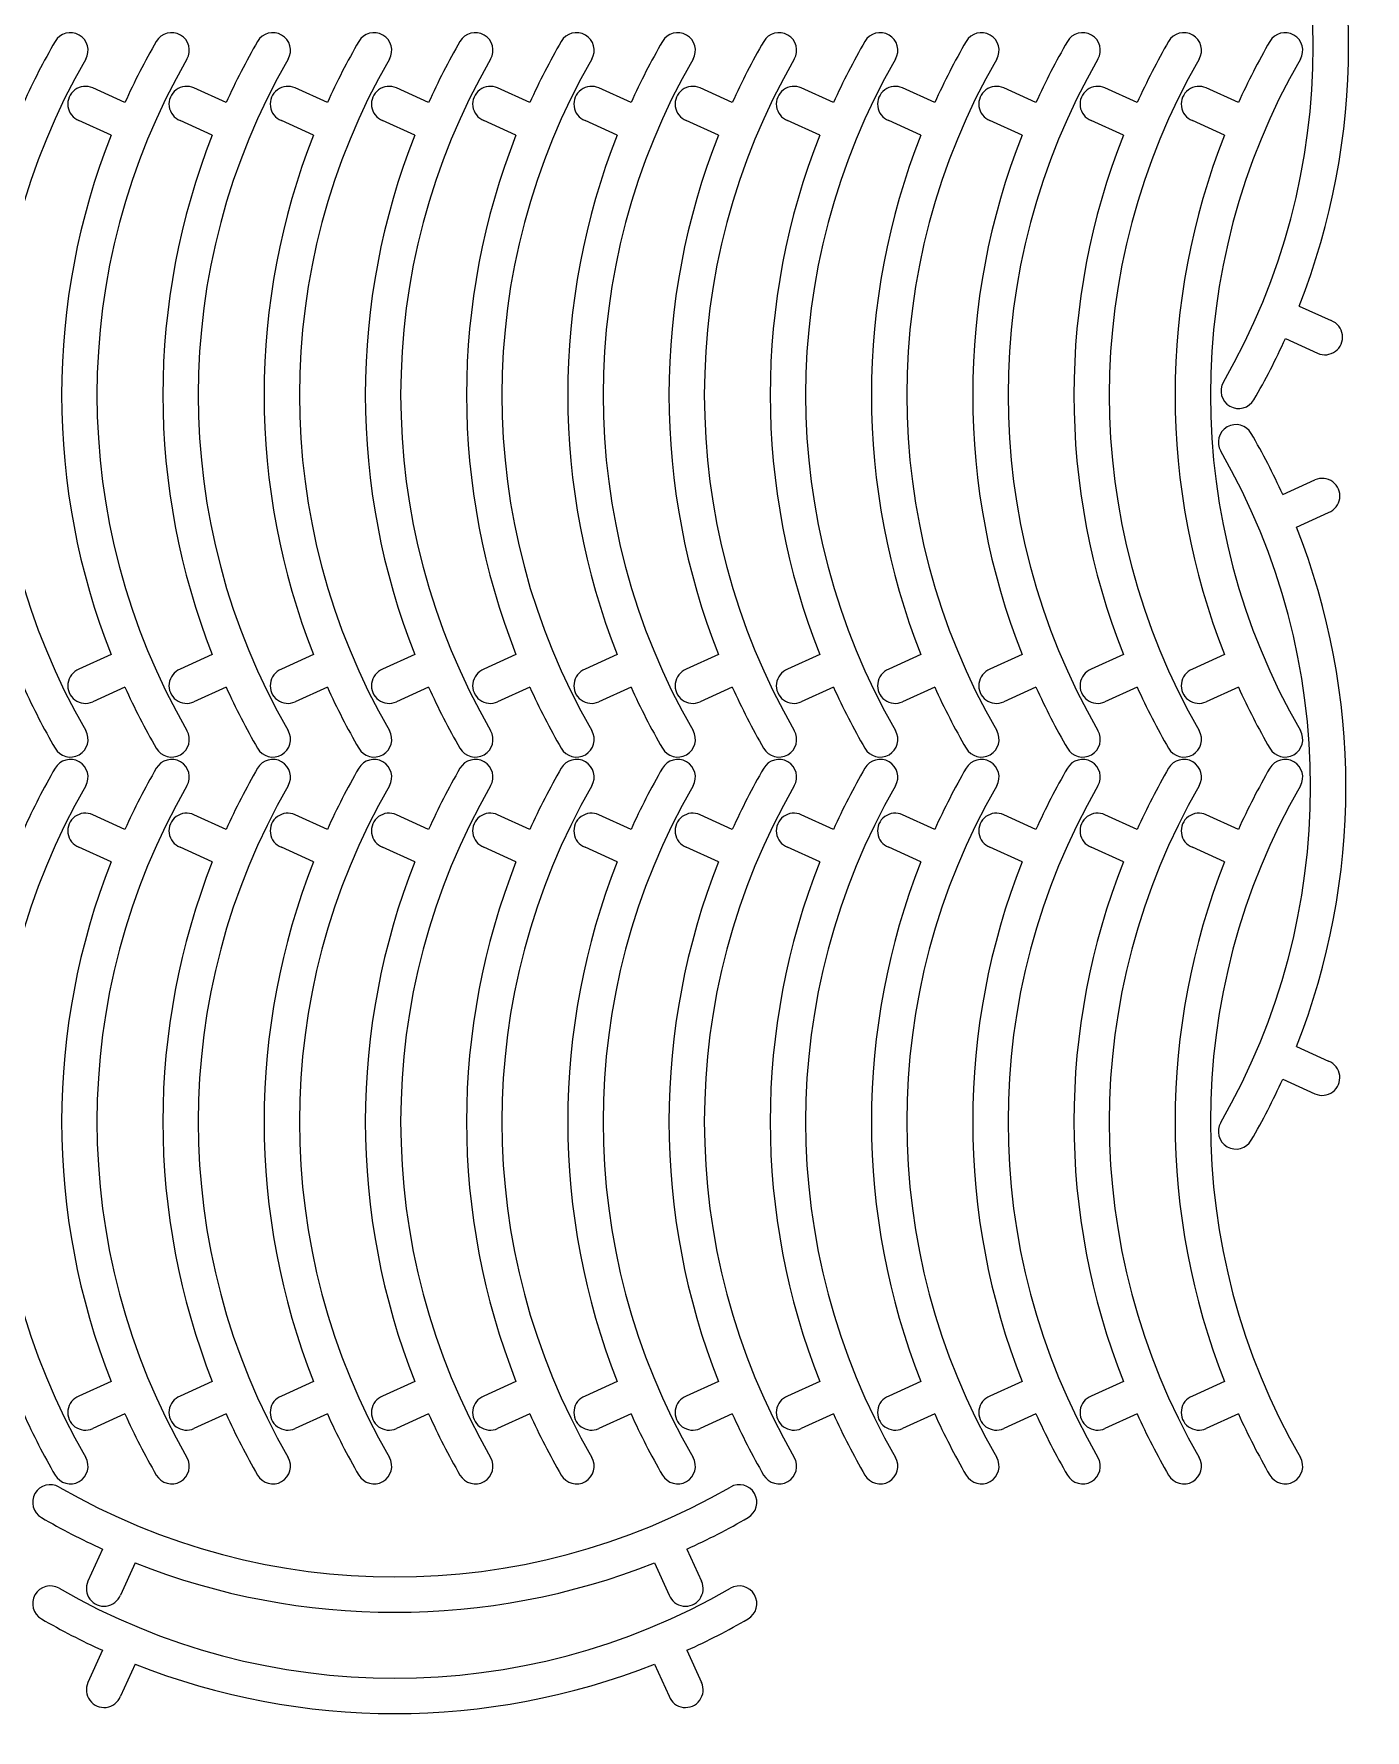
# Model space of a CAD drawing. Extents: x -6 to 1705, y 12 to 1276.
# Drawn here: x 1167 to 1701, y 12 to 692 of the extents above; entities that cross this region are included whole.
import ezdxf

# ---------------------------------------------------------------- set-up
doc = ezdxf.new("R2010")
doc.units = 0
doc.layers.add('Capa_1', color=7, linetype='CONTINUOUS')

msp = doc.modelspace()

# ---------------------------------------------------------------- linework, layer by layer
at = {"layer": 'Capa_1', "color": 7}
for points in [[(1203.60348, 664.213701), (1190.699031, 670.075057)], [(1244.211934, 664.213701), (1231.307485, 670.075057)], [(1284.820387, 664.213701), (1271.915938, 670.075057)], [(1325.428841, 664.213701), (1312.524392, 670.075057)], [(1366.037266, 664.213701), (1353.132817, 670.075057)], [(1406.645719, 664.213701), (1393.741271, 670.075057)], [(1447.254173, 664.213701), (1434.349724, 670.075057)], [(1487.862627, 664.213701), (1474.958178, 670.075057)], [(1528.47108, 664.213701), (1515.566631, 670.075057)], [(1569.079505, 664.213701), (1556.175056, 670.075057)], [(1609.687959, 664.213701), (1596.78351, 670.075057)], [(1650.296412, 664.213701), (1637.391964, 670.075057)], [(1198.064962, 651.162615), (1185.160513, 657.023971)], [(1238.673416, 651.162615), (1225.768967, 657.023971)], [(1279.281869, 651.162615), (1266.37742, 657.023971)], [(1319.890323, 651.162615), (1306.985874, 657.023971)], [(1360.498748, 651.162615), (1347.594299, 657.023971)], [(1401.107201, 651.162615), (1388.202753, 657.023971)], [(1441.715655, 651.162615), (1428.811206, 657.023971)], [(1482.324109, 651.162615), (1469.41966, 657.023971)], [(1522.932562, 651.162615), (1510.028113, 657.023971)], [(1563.540987, 651.162615), (1550.636538, 657.023971)], [(1604.149441, 651.162615), (1591.244992, 657.023971)], [(1644.757894, 651.162615), (1631.853446, 657.023971)], [(1674.676349, 582.611208), (1687.580798, 576.749853)], [(1669.137831, 569.560122), (1682.04228, 563.698767)], [(1668.067268, 507.012273), (1680.971758, 512.873535)], [(1673.605695, 493.961151), (1686.510185, 499.822416)], [(1198.064235, 442.812604), (1185.159745, 436.951339)], [(1238.672688, 442.812604), (1225.768199, 436.951339)], [(1279.281142, 442.812604), (1266.376652, 436.951339)], [(1319.889595, 442.812604), (1306.985106, 436.951339)], [(1360.498021, 442.812604), (1347.593531, 436.951339)], [(1401.106474, 442.812604), (1388.201984, 436.951339)], [(1441.714928, 442.812604), (1428.810438, 436.951339)], [(1482.323381, 442.812604), (1469.418891, 436.951339)], [(1522.931835, 442.812604), (1510.027345, 436.951339)], [(1563.54026, 442.812604), (1550.63577, 436.951339)], [(1604.148714, 442.812604), (1591.244224, 436.951339)], [(1644.757167, 442.812604), (1631.852677, 436.951339)], [(1203.602662, 429.761482), (1190.698172, 423.90022)], [(1244.211115, 429.761482), (1231.306625, 423.90022)], [(1284.819569, 429.761482), (1271.915079, 423.90022)], [(1325.428022, 429.761482), (1312.523533, 423.90022)], [(1366.036447, 429.761482), (1353.131958, 423.90022)], [(1406.644901, 429.761482), (1393.740411, 423.90022)], [(1447.253355, 429.761482), (1434.348865, 423.90022)], [(1487.861808, 429.761482), (1474.957318, 423.90022)], [(1528.470262, 429.761482), (1515.565772, 423.90022)], [(1569.078687, 429.761482), (1556.174197, 423.90022)], [(1609.68714, 429.761482), (1596.782651, 423.90022)], [(1650.295594, 429.761482), (1637.391104, 423.90022)], [(1203.60348, 372.739446), (1190.699031, 378.600802)], [(1244.211934, 372.739446), (1231.307485, 378.600802)], [(1284.820387, 372.739446), (1271.915938, 378.600802)], [(1325.428841, 372.739446), (1312.524392, 378.600802)], [(1366.037266, 372.739446), (1353.132817, 378.600802)], [(1406.645719, 372.739446), (1393.741271, 378.600802)], [(1447.254173, 372.739446), (1434.349724, 378.600802)], [(1487.862627, 372.739446), (1474.958178, 378.600802)], [(1528.47108, 372.739446), (1515.566631, 378.600802)], [(1569.079505, 372.739446), (1556.175056, 378.600802)], [(1609.687959, 372.739446), (1596.78351, 378.600802)], [(1650.296412, 372.739446), (1637.391964, 378.600802)], [(1198.064962, 359.68836), (1185.160513, 365.549715)], [(1238.673416, 359.68836), (1225.768967, 365.549715)], [(1279.281869, 359.68836), (1266.37742, 365.549715)], [(1319.890323, 359.68836), (1306.985874, 365.549715)], [(1360.498748, 359.68836), (1347.594299, 365.549715)], [(1401.107201, 359.68836), (1388.202753, 365.549715)], [(1441.715655, 359.68836), (1428.811206, 365.549715)], [(1482.324109, 359.68836), (1469.41966, 365.549715)], [(1522.932562, 359.68836), (1510.028113, 365.549715)], [(1563.540987, 359.68836), (1550.636538, 365.549715)], [(1604.149441, 359.68836), (1591.244992, 365.549715)], [(1644.757894, 359.68836), (1631.853446, 365.549715)], [(1673.604968, 285.611139), (1686.509417, 279.749784)], [(1668.06645, 272.560053), (1680.970899, 266.698698)], [(1198.064235, 151.338349), (1185.159745, 145.477084)], [(1238.672688, 151.338349), (1225.768199, 145.477084)], [(1279.281142, 151.338349), (1266.376652, 145.477084)], [(1319.889595, 151.338349), (1306.985106, 145.477084)], [(1360.498021, 151.338349), (1347.593531, 145.477084)], [(1401.106474, 151.338349), (1388.201984, 145.477084)], [(1441.714928, 151.338349), (1428.810438, 145.477084)], [(1482.323381, 151.338349), (1469.418891, 145.477084)], [(1522.931835, 151.338349), (1510.027345, 145.477084)], [(1563.54026, 151.338349), (1550.63577, 145.477084)], [(1604.148714, 151.338349), (1591.244224, 145.477084)], [(1644.757167, 151.338349), (1631.852677, 145.477084)], [(1203.602662, 138.287227), (1190.698172, 132.425964)], [(1244.211115, 138.287227), (1231.306625, 132.425964)], [(1284.819569, 138.287227), (1271.915079, 132.425964)], [(1325.428022, 138.287227), (1312.523533, 132.425964)], [(1366.036447, 138.287227), (1353.131958, 132.425964)], [(1406.644901, 138.287227), (1393.740411, 132.425964)], [(1447.253355, 138.287227), (1434.348865, 132.425964)], [(1487.861808, 138.287227), (1474.957318, 132.425964)], [(1528.470262, 138.287227), (1515.565772, 132.425964)], [(1569.078687, 138.287227), (1556.174197, 132.425964)], [(1609.68714, 138.287227), (1596.782651, 132.425964)], [(1650.295594, 138.287227), (1637.391104, 132.425964)], [(1194.636151, 84.107176), (1188.774796, 71.202727)], [(1429.088371, 84.106357), (1434.949633, 71.201868)], [(1207.687237, 78.568658), (1201.825882, 65.664209)], [(1416.037249, 78.567931), (1421.898514, 65.663441)], [(1194.636151, 43.498728), (1188.774796, 30.594279)], [(1429.088371, 43.49791), (1434.949633, 30.59342)], [(1207.687237, 37.96021), (1201.825882, 25.055761)], [(1416.037249, 37.959483), (1421.898514, 25.054993)]]:
    msp.add_lwpolyline(points, dxfattribs=at)
for points in [[(1644.261345, 552.140659), (1692.365897, 635.459518), (1692.366255, 738.112791), (1644.262285, 821.431986)], [(1674.676349, 582.611208), (1701.125323, 649.542992), (1701.125583, 724.029251), (1674.677077, 790.961219)], [(1175.597096, 688.719821), (1171.001602, 680.760247), (1166.795944, 672.58188), (1162.995026, 664.213701)], [(1185.276932, 691.312487), (1181.88792, 693.26914), (1177.554419, 692.108447), (1175.597096, 688.719821)], [(1187.871513, 681.633164), (1189.827495, 685.022564), (1188.665945, 689.355834), (1185.276932, 691.312487)], [(1216.20555, 688.719821), (1211.610056, 680.760247), (1207.404398, 672.58188), (1203.60348, 664.213701)], [(1225.885386, 691.312487), (1222.496373, 693.26914), (1218.162873, 692.108447), (1216.20555, 688.719821)], [(1228.479966, 681.633164), (1230.435948, 685.022564), (1229.274398, 689.355834), (1225.885386, 691.312487)], [(1256.814003, 688.719821), (1252.218509, 680.760247), (1248.012851, 672.58188), (1244.211934, 664.213701)], [(1266.493839, 691.312487), (1263.104827, 693.26914), (1258.771326, 692.108447), (1256.814003, 688.719821)], [(1269.08842, 681.633164), (1271.044402, 685.022564), (1269.882852, 689.355834), (1266.493839, 691.312487)], [(1297.422457, 688.719821), (1292.826963, 680.760247), (1288.621305, 672.58188), (1284.820387, 664.213701)], [(1307.102293, 691.312487), (1303.71328, 693.26914), (1299.37978, 692.108447), (1297.422457, 688.719821)], [(1309.696873, 681.633164), (1311.652855, 685.022564), (1310.491305, 689.355834), (1307.102293, 691.312487)], [(1338.03091, 688.719821), (1333.435416, 680.760247), (1329.229758, 672.58188), (1325.428841, 664.213701)], [(1347.710746, 691.312487), (1344.321734, 693.26914), (1339.988233, 692.108447), (1338.03091, 688.719821)], [(1350.305327, 681.633164), (1352.261309, 685.022564), (1351.099759, 689.355834), (1347.710746, 691.312487)], [(1378.639336, 688.719821), (1374.043842, 680.760247), (1369.838183, 672.58188), (1366.037266, 664.213701)], [(1388.319172, 691.312487), (1384.930159, 693.26914), (1380.596659, 692.108447), (1378.639336, 688.719821)], [(1390.913752, 681.633164), (1392.869734, 685.022564), (1391.708184, 689.355834), (1388.319172, 691.312487)], [(1419.247789, 688.719821), (1414.652295, 680.760247), (1410.446637, 672.58188), (1406.645719, 664.213701)], [(1428.927625, 691.312487), (1425.538613, 693.26914), (1421.205112, 692.108447), (1419.247789, 688.719821)], [(1431.522205, 681.633164), (1433.478188, 685.022564), (1432.316638, 689.355834), (1428.927625, 691.312487)], [(1459.856243, 688.719821), (1455.260749, 680.760247), (1451.055091, 672.58188), (1447.254173, 664.213701)], [(1469.536079, 691.312487), (1466.147066, 693.26914), (1461.813566, 692.108447), (1459.856243, 688.719821)], [(1472.130659, 681.633164), (1474.086641, 685.022564), (1472.925091, 689.355834), (1469.536079, 691.312487)], [(1500.464696, 688.719821), (1495.869202, 680.760247), (1491.663544, 672.58188), (1487.862627, 664.213701)], [(1510.144532, 691.312487), (1506.75552, 693.26914), (1502.422019, 692.108447), (1500.464696, 688.719821)], [(1512.739113, 681.633164), (1514.695095, 685.022564), (1513.533545, 689.355834), (1510.144532, 691.312487)], [(1541.07315, 688.719821), (1536.477656, 680.760247), (1532.271998, 672.58188), (1528.47108, 664.213701)], [(1550.752986, 691.312487), (1547.363973, 693.26914), (1543.030473, 692.108447), (1541.07315, 688.719821)], [(1553.347566, 681.633164), (1555.303548, 685.022564), (1554.141998, 689.355834), (1550.752986, 691.312487)], [(1581.681575, 688.719821), (1577.086081, 680.760247), (1572.880423, 672.58188), (1569.079505, 664.213701)], [(1591.361411, 691.312487), (1587.972398, 693.26914), (1583.638898, 692.108447), (1581.681575, 688.719821)], [(1593.955991, 681.633164), (1595.911974, 685.022564), (1594.750423, 689.355834), (1591.361411, 691.312487)], [(1622.290029, 688.719821), (1617.694534, 680.760247), (1613.488876, 672.58188), (1609.687959, 664.213701)], [(1631.969864, 691.312487), (1628.580852, 693.26914), (1624.247351, 692.108447), (1622.290029, 688.719821)], [(1634.564445, 681.633164), (1636.520427, 685.022564), (1635.358877, 689.355834), (1631.969864, 691.312487)], [(1662.898482, 688.719821), (1658.302988, 680.760247), (1654.09733, 672.58188), (1650.296412, 664.213701)], [(1672.578318, 691.312487), (1669.189306, 693.26914), (1664.855805, 692.108447), (1662.898482, 688.719821)], [(1675.172898, 681.633164), (1677.128881, 685.022564), (1675.967331, 689.355834), (1672.578318, 691.312487)], [(1187.871513, 681.633164), (1139.766961, 598.314305), (1139.766603, 495.661032), (1187.870572, 412.341837)], [(1228.479966, 681.633164), (1180.375415, 598.314305), (1180.375056, 495.661032), (1228.479026, 412.341837)], [(1269.08842, 681.633164), (1220.983868, 598.314305), (1220.98351, 495.661032), (1269.08748, 412.341837)], [(1309.696873, 681.633164), (1261.592322, 598.314305), (1261.591963, 495.661032), (1309.695933, 412.341837)], [(1350.305327, 681.633164), (1302.200775, 598.314305), (1302.200417, 495.661032), (1350.304387, 412.341837)], [(1390.913752, 681.633164), (1342.8092, 598.314305), (1342.808842, 495.661032), (1390.912812, 412.341837)], [(1431.522205, 681.633164), (1383.417654, 598.314305), (1383.417296, 495.661032), (1431.521265, 412.341837)], [(1472.130659, 681.633164), (1424.026107, 598.314305), (1424.025749, 495.661032), (1472.129719, 412.341837)], [(1512.739113, 681.633164), (1464.634561, 598.314305), (1464.634203, 495.661032), (1512.738173, 412.341837)], [(1553.347566, 681.633164), (1505.243015, 598.314305), (1505.242656, 495.661032), (1553.346626, 412.341837)], [(1593.955991, 681.633164), (1545.85144, 598.314305), (1545.851081, 495.661032), (1593.955051, 412.341837)], [(1634.564445, 681.633164), (1586.459893, 598.314305), (1586.459535, 495.661032), (1634.563505, 412.341837)], [(1675.172898, 681.633164), (1627.068347, 598.314305), (1627.067988, 495.661032), (1675.171958, 412.341837)], [(1183.545858, 669.317), (1181.476098, 667.78394), (1180.400387, 665.249109), (1180.735815, 662.695354)], [(1190.699031, 670.075057), (1188.353922, 671.140252), (1185.615618, 670.85006), (1183.545858, 669.317)], [(1224.154311, 669.317), (1222.084552, 667.78394), (1221.00884, 665.249109), (1221.344269, 662.695354)], [(1231.307485, 670.075057), (1228.962375, 671.140252), (1226.224071, 670.85006), (1224.154311, 669.317)], [(1264.762765, 669.317), (1262.693005, 667.78394), (1261.617294, 665.249109), (1261.952722, 662.695354)], [(1271.915938, 670.075057), (1269.570829, 671.140252), (1266.832525, 670.85006), (1264.762765, 669.317)], [(1305.371219, 669.317), (1303.301459, 667.78394), (1302.225747, 665.249109), (1302.561176, 662.695354)], [(1312.524392, 670.075057), (1310.179282, 671.140252), (1307.440978, 670.85006), (1305.371219, 669.317)], [(1345.979644, 669.317), (1343.909884, 667.78394), (1342.834173, 665.249109), (1343.169601, 662.695354)], [(1353.132817, 670.075057), (1350.787707, 671.140252), (1348.049404, 670.85006), (1345.979644, 669.317)], [(1386.588097, 669.317), (1384.518338, 667.78394), (1383.442626, 665.249109), (1383.778055, 662.695354)], [(1393.741271, 670.075057), (1391.396161, 671.140252), (1388.657857, 670.85006), (1386.588097, 669.317)], [(1427.196551, 669.317), (1425.126791, 667.78394), (1424.05108, 665.249109), (1424.386508, 662.695354)], [(1434.349724, 670.075057), (1432.004615, 671.140252), (1429.266311, 670.85006), (1427.196551, 669.317)], [(1467.805004, 669.317), (1465.735245, 667.78394), (1464.659533, 665.249109), (1464.994962, 662.695354)], [(1474.958178, 670.075057), (1472.613068, 671.140252), (1469.874764, 670.85006), (1467.805004, 669.317)], [(1508.413458, 669.317), (1506.343698, 667.78394), (1505.267987, 665.249109), (1505.603415, 662.695354)], [(1515.566631, 670.075057), (1513.221522, 671.140252), (1510.483218, 670.85006), (1508.413458, 669.317)], [(1549.021883, 669.317), (1546.952123, 667.78394), (1545.876412, 665.249109), (1546.211841, 662.695354)], [(1556.175056, 670.075057), (1553.829947, 671.140252), (1551.091643, 670.85006), (1549.021883, 669.317)], [(1589.630337, 669.317), (1587.560577, 667.78394), (1586.484865, 665.249109), (1586.820294, 662.695354)], [(1596.78351, 670.075057), (1594.4384, 671.140252), (1591.700096, 670.85006), (1589.630337, 669.317)], [(1630.23879, 669.317), (1628.16903, 667.78394), (1627.093319, 665.249109), (1627.428748, 662.695354)], [(1637.391964, 670.075057), (1635.046854, 671.140252), (1632.30855, 670.85006), (1630.23879, 669.317)], [(1180.735815, 662.695354), (1181.071244, 660.141598), (1182.765061, 657.970538), (1185.160513, 657.023971)], [(1221.344269, 662.695354), (1221.679698, 660.141598), (1223.373515, 657.970538), (1225.768967, 657.023971)], [(1261.952722, 662.695354), (1262.288151, 660.141598), (1263.981968, 657.970538), (1266.37742, 657.023971)], [(1302.561176, 662.695354), (1302.896605, 660.141598), (1304.590422, 657.970538), (1306.985874, 657.023971)], [(1343.169601, 662.695354), (1343.50503, 660.141598), (1345.198847, 657.970538), (1347.594299, 657.023971)], [(1383.778055, 662.695354), (1384.113483, 660.141598), (1385.807301, 657.970538), (1388.202753, 657.023971)], [(1424.386508, 662.695354), (1424.721937, 660.141598), (1426.415754, 657.970538), (1428.811206, 657.023971)], [(1464.994962, 662.695354), (1465.330391, 660.141598), (1467.024208, 657.970538), (1469.41966, 657.023971)], [(1505.603415, 662.695354), (1505.938844, 660.141598), (1507.632661, 657.970538), (1510.028113, 657.023971)], [(1546.211841, 662.695354), (1546.547269, 660.141598), (1548.241086, 657.970538), (1550.636538, 657.023971)], [(1586.820294, 662.695354), (1587.155723, 660.141598), (1588.84954, 657.970538), (1591.244992, 657.023971)], [(1627.428748, 662.695354), (1627.764176, 660.141598), (1629.457994, 657.970538), (1631.853446, 657.023971)], [(1198.064962, 651.162615), (1171.615989, 584.230831), (1171.615729, 509.744573), (1198.064235, 442.812604)], [(1238.673416, 651.162615), (1212.224443, 584.230831), (1212.224183, 509.744573), (1238.672688, 442.812604)], [(1279.281869, 651.162615), (1252.832896, 584.230831), (1252.832636, 509.744573), (1279.281142, 442.812604)], [(1319.890323, 651.162615), (1293.44135, 584.230831), (1293.44109, 509.744573), (1319.889595, 442.812604)], [(1360.498748, 651.162615), (1334.049775, 584.230831), (1334.049515, 509.744573), (1360.498021, 442.812604)], [(1401.107201, 651.162615), (1374.658228, 584.230831), (1374.657968, 509.744573), (1401.106474, 442.812604)], [(1441.715655, 651.162615), (1415.266682, 584.230831), (1415.266422, 509.744573), (1441.714928, 442.812604)], [(1482.324109, 651.162615), (1455.875135, 584.230831), (1455.874875, 509.744573), (1482.323381, 442.812604)], [(1522.932562, 651.162615), (1496.483589, 584.230831), (1496.483329, 509.744573), (1522.931835, 442.812604)], [(1563.540987, 651.162615), (1537.092014, 584.230831), (1537.091754, 509.744573), (1563.54026, 442.812604)], [(1604.149441, 651.162615), (1577.700468, 584.230831), (1577.700208, 509.744573), (1604.148714, 442.812604)], [(1644.757894, 651.162615), (1618.308921, 584.230831), (1618.308661, 509.744573), (1644.757167, 442.812604)], [(1692.005496, 571.078469), (1691.670067, 573.632225), (1689.97625, 575.803285), (1687.580798, 576.749853)], [(1656.535762, 545.054002), (1661.131256, 553.013576), (1665.336914, 561.191944), (1669.137831, 569.560122)], [(1689.195454, 564.456823), (1691.265213, 565.989884), (1692.340925, 568.524714), (1692.005496, 571.078469)], [(1682.04228, 563.698767), (1684.38739, 562.633571), (1687.125694, 562.923763), (1689.195454, 564.456823)], [(1644.261345, 552.140659), (1642.305363, 548.75126), (1643.466913, 544.417989), (1646.855926, 542.461336)], [(1646.855926, 542.461336), (1650.244938, 540.504683), (1654.578439, 541.665377), (1656.535762, 545.054002)], [(1645.785552, 534.111222), (1642.396526, 532.154593), (1641.234945, 527.821331), (1643.190904, 524.431918)], [(1655.46537, 531.518489), (1653.508071, 534.907128), (1649.174578, 536.067851), (1645.785552, 534.111222)], [(1668.067268, 507.012273), (1664.26641, 515.38048), (1660.060809, 523.55888), (1655.46537, 531.518489)], [(1643.189964, 255.14059), (1691.294516, 338.45945), (1691.294874, 441.112723), (1643.190904, 524.431918)], [(1688.124993, 512.115493), (1686.055217, 513.648573), (1683.316882, 513.938759), (1680.971758, 512.873535)], [(1690.935014, 505.493773), (1691.270476, 508.047549), (1690.19477, 510.582414), (1688.124993, 512.115493)], [(1686.510185, 499.822416), (1688.905681, 500.768941), (1690.599552, 502.939996), (1690.935014, 505.493773)], [(1673.604968, 285.611139), (1700.053941, 352.542923), (1700.054201, 427.029182), (1673.605695, 493.961151)], [(1185.159745, 436.951339), (1182.764249, 436.004814), (1181.070378, 433.833758), (1180.734916, 431.279982)], [(1225.768199, 436.951339), (1223.372703, 436.004814), (1221.678831, 433.833758), (1221.34337, 431.279982)], [(1266.376652, 436.951339), (1263.981157, 436.004814), (1262.287285, 433.833758), (1261.951823, 431.279982)], [(1306.985106, 436.951339), (1304.58961, 436.004814), (1302.895739, 433.833758), (1302.560277, 431.279982)], [(1347.593531, 436.951339), (1345.198035, 436.004814), (1343.504164, 433.833758), (1343.168702, 431.279982)], [(1388.201984, 436.951339), (1385.806489, 436.004814), (1384.112617, 433.833758), (1383.777155, 431.279982)], [(1428.810438, 436.951339), (1426.414942, 436.004814), (1424.721071, 433.833758), (1424.385609, 431.279982)], [(1469.418891, 436.951339), (1467.023396, 436.004814), (1465.329524, 433.833758), (1464.994062, 431.279982)], [(1510.027345, 436.951339), (1507.631849, 436.004814), (1505.937978, 433.833758), (1505.602516, 431.279982)], [(1550.63577, 436.951339), (1548.240275, 436.004814), (1546.546403, 433.833758), (1546.210941, 431.279982)], [(1591.244224, 436.951339), (1588.848728, 436.004814), (1587.154857, 433.833758), (1586.819395, 431.279982)], [(1631.852677, 436.951339), (1629.457182, 436.004814), (1627.76331, 433.833758), (1627.427848, 431.279982)], [(1162.994208, 429.761482), (1166.795067, 421.393274), (1171.000668, 413.214874), (1175.596107, 405.255266)], [(1180.734916, 431.279982), (1180.399454, 428.726206), (1181.47516, 426.191341), (1183.544937, 424.658261)], [(1203.602662, 429.761482), (1207.403521, 421.393274), (1211.609122, 413.214874), (1216.20456, 405.255266)], [(1221.34337, 431.279982), (1221.007908, 428.726206), (1222.083613, 426.191341), (1224.15339, 424.658261)], [(1244.211115, 429.761482), (1248.011974, 421.393274), (1252.217575, 413.214874), (1256.813014, 405.255266)], [(1261.951823, 431.279982), (1261.616361, 428.726206), (1262.692067, 426.191341), (1264.761844, 424.658261)], [(1284.819569, 429.761482), (1288.620428, 421.393274), (1292.826029, 413.214874), (1297.421467, 405.255266)], [(1302.560277, 431.279982), (1302.224815, 428.726206), (1303.300521, 426.191341), (1305.370297, 424.658261)], [(1325.428022, 429.761482), (1329.228881, 421.393274), (1333.434482, 413.214874), (1338.029921, 405.255266)], [(1343.168702, 431.279982), (1342.83324, 428.726206), (1343.908946, 426.191341), (1345.978723, 424.658261)], [(1366.036447, 429.761482), (1369.837306, 421.393274), (1374.042907, 413.214874), (1378.638346, 405.255266)], [(1383.777155, 431.279982), (1383.441694, 428.726206), (1384.517399, 426.191341), (1386.587176, 424.658261)], [(1406.644901, 429.761482), (1410.44576, 421.393274), (1414.651361, 413.214874), (1419.2468, 405.255266)], [(1424.385609, 431.279982), (1424.050147, 428.726206), (1425.125853, 426.191341), (1427.19563, 424.658261)], [(1447.253355, 429.761482), (1451.054214, 421.393274), (1455.259815, 413.214874), (1459.855253, 405.255266)], [(1464.994062, 431.279982), (1464.658601, 428.726206), (1465.734306, 426.191341), (1467.804083, 424.658261)], [(1487.861808, 429.761482), (1491.662667, 421.393274), (1495.868268, 413.214874), (1500.463707, 405.255266)], [(1505.602516, 431.279982), (1505.267054, 428.726206), (1506.34276, 426.191341), (1508.412537, 424.658261)], [(1528.470262, 429.761482), (1532.271121, 421.393274), (1536.476722, 413.214874), (1541.07216, 405.255266)], [(1546.210941, 431.279982), (1545.875479, 428.726206), (1546.951185, 426.191341), (1549.020962, 424.658261)], [(1569.078687, 429.761482), (1572.879546, 421.393274), (1577.085147, 413.214874), (1581.680586, 405.255266)], [(1586.819395, 431.279982), (1586.483933, 428.726206), (1587.559639, 426.191341), (1589.629416, 424.658261)], [(1609.68714, 429.761482), (1613.487999, 421.393274), (1617.6936, 413.214874), (1622.289039, 405.255266)], [(1627.427848, 431.279982), (1627.092386, 428.726206), (1628.168092, 426.191341), (1630.237869, 424.658261)], [(1650.295594, 429.761482), (1654.096453, 421.393274), (1658.302054, 413.214874), (1662.897493, 405.255266)], [(1183.544937, 424.658261), (1185.614714, 423.125182), (1188.353048, 422.834996), (1190.698172, 423.90022)], [(1224.15339, 424.658261), (1226.223167, 423.125182), (1228.961502, 422.834996), (1231.306625, 423.90022)], [(1264.761844, 424.658261), (1266.831621, 423.125182), (1269.569955, 422.834996), (1271.915079, 423.90022)], [(1305.370297, 424.658261), (1307.440074, 423.125182), (1310.178409, 422.834996), (1312.523533, 423.90022)], [(1345.978723, 424.658261), (1348.048499, 423.125182), (1350.786834, 422.834996), (1353.131958, 423.90022)], [(1386.587176, 424.658261), (1388.656953, 423.125182), (1391.395287, 422.834996), (1393.740411, 423.90022)], [(1427.19563, 424.658261), (1429.265407, 423.125182), (1432.003741, 422.834996), (1434.348865, 423.90022)], [(1467.804083, 424.658261), (1469.87386, 423.125182), (1472.612194, 422.834996), (1474.957318, 423.90022)], [(1508.412537, 424.658261), (1510.482314, 423.125182), (1513.220648, 422.834996), (1515.565772, 423.90022)], [(1549.020962, 424.658261), (1551.090739, 423.125182), (1553.829073, 422.834996), (1556.174197, 423.90022)], [(1589.629416, 424.658261), (1591.699192, 423.125182), (1594.437527, 422.834996), (1596.782651, 423.90022)], [(1630.237869, 424.658261), (1632.307646, 423.125182), (1635.04598, 422.834996), (1637.391104, 423.90022)], [(1185.275925, 402.662532), (1188.664951, 404.619161), (1189.826531, 408.952424), (1187.870572, 412.341837)], [(1225.884378, 402.662532), (1229.273404, 404.619161), (1230.434985, 408.952424), (1228.479026, 412.341837)], [(1266.492832, 402.662532), (1269.881858, 404.619161), (1271.043438, 408.952424), (1269.08748, 412.341837)], [(1307.101285, 402.662532), (1310.490311, 404.619161), (1311.651892, 408.952424), (1309.695933, 412.341837)], [(1347.709739, 402.662532), (1351.098765, 404.619161), (1352.260345, 408.952424), (1350.304387, 412.341837)], [(1388.318164, 402.662532), (1391.70719, 404.619161), (1392.868771, 408.952424), (1390.912812, 412.341837)], [(1428.926618, 402.662532), (1432.315644, 404.619161), (1433.477224, 408.952424), (1431.521265, 412.341837)], [(1469.535071, 402.662532), (1472.924097, 404.619161), (1474.085678, 408.952424), (1472.129719, 412.341837)], [(1510.143525, 402.662532), (1513.532551, 404.619161), (1514.694131, 408.952424), (1512.738173, 412.341837)], [(1550.751978, 402.662532), (1554.141004, 404.619161), (1555.302585, 408.952424), (1553.346626, 412.341837)], [(1591.360403, 402.662532), (1594.74943, 404.619161), (1595.91101, 408.952424), (1593.955051, 412.341837)], [(1631.968857, 402.662532), (1635.357883, 404.619161), (1636.519463, 408.952424), (1634.563505, 412.341837)], [(1672.57731, 402.662532), (1675.966337, 404.619161), (1677.127917, 408.952424), (1675.171958, 412.341837)], [(1175.596107, 405.255266), (1177.553406, 401.866627), (1181.886898, 400.705903), (1185.275925, 402.662532)], [(1185.276932, 399.838232), (1181.88792, 401.794885), (1177.554419, 400.634192), (1175.597096, 397.245566)], [(1216.20456, 405.255266), (1218.16186, 401.866627), (1222.495352, 400.705903), (1225.884378, 402.662532)], [(1225.885386, 399.838232), (1222.496373, 401.794885), (1218.162873, 400.634192), (1216.20555, 397.245566)], [(1256.813014, 405.255266), (1258.770313, 401.866627), (1263.103806, 400.705903), (1266.492832, 402.662532)], [(1266.493839, 399.838232), (1263.104827, 401.794885), (1258.771326, 400.634192), (1256.814003, 397.245566)], [(1297.421467, 405.255266), (1299.378767, 401.866627), (1303.712259, 400.705903), (1307.101285, 402.662532)], [(1307.102293, 399.838232), (1303.71328, 401.794885), (1299.37978, 400.634192), (1297.422457, 397.245566)], [(1338.029921, 405.255266), (1339.98722, 401.866627), (1344.320713, 400.705903), (1347.709739, 402.662532)], [(1347.710746, 399.838232), (1344.321734, 401.794885), (1339.988233, 400.634192), (1338.03091, 397.245566)], [(1378.638346, 405.255266), (1380.595645, 401.866627), (1384.929138, 400.705903), (1388.318164, 402.662532)], [(1388.319172, 399.838232), (1384.930159, 401.794885), (1380.596659, 400.634192), (1378.639336, 397.245566)], [(1419.2468, 405.255266), (1421.204099, 401.866627), (1425.537591, 400.705903), (1428.926618, 402.662532)], [(1428.927625, 399.838232), (1425.538613, 401.794885), (1421.205112, 400.634192), (1419.247789, 397.245566)], [(1459.855253, 405.255266), (1461.812553, 401.866627), (1466.146045, 400.705903), (1469.535071, 402.662532)], [(1469.536079, 399.838232), (1466.147066, 401.794885), (1461.813566, 400.634192), (1459.856243, 397.245566)], [(1500.463707, 405.255266), (1502.421006, 401.866627), (1506.754498, 400.705903), (1510.143525, 402.662532)], [(1510.144532, 399.838232), (1506.75552, 401.794885), (1502.422019, 400.634192), (1500.464696, 397.245566)], [(1541.07216, 405.255266), (1543.02946, 401.866627), (1547.362952, 400.705903), (1550.751978, 402.662532)], [(1550.752986, 399.838232), (1547.363973, 401.794885), (1543.030473, 400.634192), (1541.07315, 397.245566)], [(1581.680586, 405.255266), (1583.637885, 401.866627), (1587.971377, 400.705903), (1591.360403, 402.662532)], [(1591.361411, 399.838232), (1587.972398, 401.794885), (1583.638898, 400.634192), (1581.681575, 397.245566)], [(1622.289039, 405.255266), (1624.246338, 401.866627), (1628.579831, 400.705903), (1631.968857, 402.662532)], [(1631.969864, 399.838232), (1628.580852, 401.794885), (1624.247351, 400.634192), (1622.290029, 397.245566)], [(1662.897493, 405.255266), (1664.854792, 401.866627), (1669.188284, 400.705903), (1672.57731, 402.662532)], [(1672.578318, 399.838232), (1669.189306, 401.794885), (1664.855805, 400.634192), (1662.898482, 397.245566)], [(1175.597096, 397.245566), (1171.001602, 389.285992), (1166.795944, 381.107625), (1162.995026, 372.739446)], [(1187.871513, 390.158909), (1189.827495, 393.548308), (1188.665945, 397.881579), (1185.276932, 399.838232)], [(1216.20555, 397.245566), (1211.610056, 389.285992), (1207.404398, 381.107625), (1203.60348, 372.739446)], [(1228.479966, 390.158909), (1230.435948, 393.548308), (1229.274398, 397.881579), (1225.885386, 399.838232)], [(1256.814003, 397.245566), (1252.218509, 389.285992), (1248.012851, 381.107625), (1244.211934, 372.739446)], [(1269.08842, 390.158909), (1271.044402, 393.548308), (1269.882852, 397.881579), (1266.493839, 399.838232)], [(1297.422457, 397.245566), (1292.826963, 389.285992), (1288.621305, 381.107625), (1284.820387, 372.739446)], [(1309.696873, 390.158909), (1311.652855, 393.548308), (1310.491305, 397.881579), (1307.102293, 399.838232)], [(1338.03091, 397.245566), (1333.435416, 389.285992), (1329.229758, 381.107625), (1325.428841, 372.739446)], [(1350.305327, 390.158909), (1352.261309, 393.548308), (1351.099759, 397.881579), (1347.710746, 399.838232)], [(1378.639336, 397.245566), (1374.043842, 389.285992), (1369.838183, 381.107625), (1366.037266, 372.739446)], [(1390.913752, 390.158909), (1392.869734, 393.548308), (1391.708184, 397.881579), (1388.319172, 399.838232)], [(1419.247789, 397.245566), (1414.652295, 389.285992), (1410.446637, 381.107625), (1406.645719, 372.739446)], [(1431.522205, 390.158909), (1433.478188, 393.548308), (1432.316638, 397.881579), (1428.927625, 399.838232)], [(1459.856243, 397.245566), (1455.260749, 389.285992), (1451.055091, 381.107625), (1447.254173, 372.739446)], [(1472.130659, 390.158909), (1474.086641, 393.548308), (1472.925091, 397.881579), (1469.536079, 399.838232)], [(1500.464696, 397.245566), (1495.869202, 389.285992), (1491.663544, 381.107625), (1487.862627, 372.739446)], [(1512.739113, 390.158909), (1514.695095, 393.548308), (1513.533545, 397.881579), (1510.144532, 399.838232)], [(1541.07315, 397.245566), (1536.477656, 389.285992), (1532.271998, 381.107625), (1528.47108, 372.739446)], [(1553.347566, 390.158909), (1555.303548, 393.548308), (1554.141998, 397.881579), (1550.752986, 399.838232)], [(1581.681575, 397.245566), (1577.086081, 389.285992), (1572.880423, 381.107625), (1569.079505, 372.739446)], [(1593.955991, 390.158909), (1595.911974, 393.548308), (1594.750423, 397.881579), (1591.361411, 399.838232)], [(1622.290029, 397.245566), (1617.694534, 389.285992), (1613.488876, 381.107625), (1609.687959, 372.739446)], [(1634.564445, 390.158909), (1636.520427, 393.548308), (1635.358877, 397.881579), (1631.969864, 399.838232)], [(1662.898482, 397.245566), (1658.302988, 389.285992), (1654.09733, 381.107625), (1650.296412, 372.739446)], [(1675.172898, 390.158909), (1677.128881, 393.548308), (1675.967331, 397.881579), (1672.578318, 399.838232)], [(1187.871513, 390.158909), (1139.766961, 306.84005), (1139.766603, 204.186777), (1187.870572, 120.867582)], [(1228.479966, 390.158909), (1180.375415, 306.84005), (1180.375056, 204.186777), (1228.479026, 120.867582)], [(1269.08842, 390.158909), (1220.983868, 306.84005), (1220.98351, 204.186777), (1269.08748, 120.867582)], [(1309.696873, 390.158909), (1261.592322, 306.84005), (1261.591963, 204.186777), (1309.695933, 120.867582)], [(1350.305327, 390.158909), (1302.200775, 306.84005), (1302.200417, 204.186777), (1350.304387, 120.867582)], [(1390.913752, 390.158909), (1342.8092, 306.84005), (1342.808842, 204.186777), (1390.912812, 120.867582)], [(1431.522205, 390.158909), (1383.417654, 306.84005), (1383.417296, 204.186777), (1431.521265, 120.867582)], [(1472.130659, 390.158909), (1424.026107, 306.84005), (1424.025749, 204.186777), (1472.129719, 120.867582)], [(1512.739113, 390.158909), (1464.634561, 306.84005), (1464.634203, 204.186777), (1512.738173, 120.867582)], [(1553.347566, 390.158909), (1505.243015, 306.84005), (1505.242656, 204.186777), (1553.346626, 120.867582)], [(1593.955991, 390.158909), (1545.85144, 306.84005), (1545.851081, 204.186777), (1593.955051, 120.867582)], [(1634.564445, 390.158909), (1586.459893, 306.84005), (1586.459535, 204.186777), (1634.563505, 120.867582)], [(1675.172898, 390.158909), (1627.068347, 306.84005), (1627.067988, 204.186777), (1675.171958, 120.867582)], [(1183.545858, 377.842745), (1181.476098, 376.309684), (1180.400387, 373.774854), (1180.735815, 371.221099)], [(1190.699031, 378.600802), (1188.353922, 379.665997), (1185.615618, 379.375805), (1183.545858, 377.842745)], [(1224.154311, 377.842745), (1222.084552, 376.309684), (1221.00884, 373.774854), (1221.344269, 371.221099)], [(1231.307485, 378.600802), (1228.962375, 379.665997), (1226.224071, 379.375805), (1224.154311, 377.842745)], [(1264.762765, 377.842745), (1262.693005, 376.309684), (1261.617294, 373.774854), (1261.952722, 371.221099)], [(1271.915938, 378.600802), (1269.570829, 379.665997), (1266.832525, 379.375805), (1264.762765, 377.842745)], [(1305.371219, 377.842745), (1303.301459, 376.309684), (1302.225747, 373.774854), (1302.561176, 371.221099)], [(1312.524392, 378.600802), (1310.179282, 379.665997), (1307.440978, 379.375805), (1305.371219, 377.842745)], [(1345.979644, 377.842745), (1343.909884, 376.309684), (1342.834173, 373.774854), (1343.169601, 371.221099)], [(1353.132817, 378.600802), (1350.787707, 379.665997), (1348.049404, 379.375805), (1345.979644, 377.842745)], [(1386.588097, 377.842745), (1384.518338, 376.309684), (1383.442626, 373.774854), (1383.778055, 371.221099)], [(1393.741271, 378.600802), (1391.396161, 379.665997), (1388.657857, 379.375805), (1386.588097, 377.842745)], [(1427.196551, 377.842745), (1425.126791, 376.309684), (1424.05108, 373.774854), (1424.386508, 371.221099)], [(1434.349724, 378.600802), (1432.004615, 379.665997), (1429.266311, 379.375805), (1427.196551, 377.842745)], [(1467.805004, 377.842745), (1465.735245, 376.309684), (1464.659533, 373.774854), (1464.994962, 371.221099)], [(1474.958178, 378.600802), (1472.613068, 379.665997), (1469.874764, 379.375805), (1467.805004, 377.842745)], [(1508.413458, 377.842745), (1506.343698, 376.309684), (1505.267987, 373.774854), (1505.603415, 371.221099)], [(1515.566631, 378.600802), (1513.221522, 379.665997), (1510.483218, 379.375805), (1508.413458, 377.842745)], [(1549.021883, 377.842745), (1546.952123, 376.309684), (1545.876412, 373.774854), (1546.211841, 371.221099)], [(1556.175056, 378.600802), (1553.829947, 379.665997), (1551.091643, 379.375805), (1549.021883, 377.842745)], [(1589.630337, 377.842745), (1587.560577, 376.309684), (1586.484865, 373.774854), (1586.820294, 371.221099)], [(1596.78351, 378.600802), (1594.4384, 379.665997), (1591.700096, 379.375805), (1589.630337, 377.842745)], [(1630.23879, 377.842745), (1628.16903, 376.309684), (1627.093319, 373.774854), (1627.428748, 371.221099)], [(1637.391964, 378.600802), (1635.046854, 379.665997), (1632.30855, 379.375805), (1630.23879, 377.842745)], [(1180.735815, 371.221099), (1181.071244, 368.667343), (1182.765061, 366.496283), (1185.160513, 365.549715)], [(1221.344269, 371.221099), (1221.679698, 368.667343), (1223.373515, 366.496283), (1225.768967, 365.549715)], [(1261.952722, 371.221099), (1262.288151, 368.667343), (1263.981968, 366.496283), (1266.37742, 365.549715)], [(1302.561176, 371.221099), (1302.896605, 368.667343), (1304.590422, 366.496283), (1306.985874, 365.549715)], [(1343.169601, 371.221099), (1343.50503, 368.667343), (1345.198847, 366.496283), (1347.594299, 365.549715)], [(1383.778055, 371.221099), (1384.113483, 368.667343), (1385.807301, 366.496283), (1388.202753, 365.549715)], [(1424.386508, 371.221099), (1424.721937, 368.667343), (1426.415754, 366.496283), (1428.811206, 365.549715)], [(1464.994962, 371.221099), (1465.330391, 368.667343), (1467.024208, 366.496283), (1469.41966, 365.549715)], [(1505.603415, 371.221099), (1505.938844, 368.667343), (1507.632661, 366.496283), (1510.028113, 365.549715)], [(1546.211841, 371.221099), (1546.547269, 368.667343), (1548.241086, 366.496283), (1550.636538, 365.549715)], [(1586.820294, 371.221099), (1587.155723, 368.667343), (1588.84954, 366.496283), (1591.244992, 365.549715)], [(1627.428748, 371.221099), (1627.764176, 368.667343), (1629.457994, 366.496283), (1631.853446, 365.549715)], [(1198.064962, 359.68836), (1171.615989, 292.756576), (1171.615729, 218.270318), (1198.064235, 151.338349)], [(1238.673416, 359.68836), (1212.224443, 292.756576), (1212.224183, 218.270318), (1238.672688, 151.338349)], [(1279.281869, 359.68836), (1252.832896, 292.756576), (1252.832636, 218.270318), (1279.281142, 151.338349)], [(1319.890323, 359.68836), (1293.44135, 292.756576), (1293.44109, 218.270318), (1319.889595, 151.338349)], [(1360.498748, 359.68836), (1334.049775, 292.756576), (1334.049515, 218.270318), (1360.498021, 151.338349)], [(1401.107201, 359.68836), (1374.658228, 292.756576), (1374.657968, 218.270318), (1401.106474, 151.338349)], [(1441.715655, 359.68836), (1415.266682, 292.756576), (1415.266422, 218.270318), (1441.714928, 151.338349)], [(1482.324109, 359.68836), (1455.875135, 292.756576), (1455.874875, 218.270318), (1482.323381, 151.338349)], [(1522.932562, 359.68836), (1496.483589, 292.756576), (1496.483329, 218.270318), (1522.931835, 151.338349)], [(1563.540987, 359.68836), (1537.092014, 292.756576), (1537.091754, 218.270318), (1563.54026, 151.338349)], [(1604.149441, 359.68836), (1577.700468, 292.756576), (1577.700208, 218.270318), (1604.148714, 151.338349)], [(1644.757894, 359.68836), (1618.308921, 292.756576), (1618.308661, 218.270318), (1644.757167, 151.338349)], [(1690.934115, 274.078401), (1690.598686, 276.632156), (1688.904869, 278.803217), (1686.509417, 279.749784)], [(1655.46438, 248.053933), (1660.059874, 256.013507), (1664.265532, 264.191875), (1668.06645, 272.560053)], [(1688.124072, 267.456755), (1690.193832, 268.989815), (1691.269543, 271.524645), (1690.934115, 274.078401)], [(1680.970899, 266.698698), (1683.316009, 265.633503), (1686.054312, 265.923694), (1688.124072, 267.456755)], [(1643.189964, 255.14059), (1641.233982, 251.751191), (1642.395532, 247.41792), (1645.784544, 245.461267)], [(1645.784544, 245.461267), (1649.173557, 243.504615), (1653.507057, 244.665308), (1655.46438, 248.053933)], [(1185.159745, 145.477084), (1182.764249, 144.530559), (1181.070378, 142.359503), (1180.734916, 139.805727)], [(1225.768199, 145.477084), (1223.372703, 144.530559), (1221.678831, 142.359503), (1221.34337, 139.805727)], [(1266.376652, 145.477084), (1263.981157, 144.530559), (1262.287285, 142.359503), (1261.951823, 139.805727)], [(1306.985106, 145.477084), (1304.58961, 144.530559), (1302.895739, 142.359503), (1302.560277, 139.805727)], [(1347.593531, 145.477084), (1345.198035, 144.530559), (1343.504164, 142.359503), (1343.168702, 139.805727)], [(1388.201984, 145.477084), (1385.806489, 144.530559), (1384.112617, 142.359503), (1383.777155, 139.805727)], [(1428.810438, 145.477084), (1426.414942, 144.530559), (1424.721071, 142.359503), (1424.385609, 139.805727)], [(1469.418891, 145.477084), (1467.023396, 144.530559), (1465.329524, 142.359503), (1464.994062, 139.805727)], [(1510.027345, 145.477084), (1507.631849, 144.530559), (1505.937978, 142.359503), (1505.602516, 139.805727)], [(1550.63577, 145.477084), (1548.240275, 144.530559), (1546.546403, 142.359503), (1546.210941, 139.805727)], [(1591.244224, 145.477084), (1588.848728, 144.530559), (1587.154857, 142.359503), (1586.819395, 139.805727)], [(1631.852677, 145.477084), (1629.457182, 144.530559), (1627.76331, 142.359503), (1627.427848, 139.805727)], [(1162.994208, 138.287227), (1166.795067, 129.919019), (1171.000668, 121.740619), (1175.596107, 113.78101)], [(1180.734916, 139.805727), (1180.399454, 137.25195), (1181.47516, 134.717085), (1183.544937, 133.184006)], [(1203.602662, 138.287227), (1207.403521, 129.919019), (1211.609122, 121.740619), (1216.20456, 113.78101)], [(1221.34337, 139.805727), (1221.007908, 137.25195), (1222.083613, 134.717085), (1224.15339, 133.184006)], [(1244.211115, 138.287227), (1248.011974, 129.919019), (1252.217575, 121.740619), (1256.813014, 113.78101)], [(1261.951823, 139.805727), (1261.616361, 137.25195), (1262.692067, 134.717085), (1264.761844, 133.184006)], [(1284.819569, 138.287227), (1288.620428, 129.919019), (1292.826029, 121.740619), (1297.421467, 113.78101)], [(1302.560277, 139.805727), (1302.224815, 137.25195), (1303.300521, 134.717085), (1305.370297, 133.184006)], [(1325.428022, 138.287227), (1329.228881, 129.919019), (1333.434482, 121.740619), (1338.029921, 113.78101)], [(1343.168702, 139.805727), (1342.83324, 137.25195), (1343.908946, 134.717085), (1345.978723, 133.184006)], [(1366.036447, 138.287227), (1369.837306, 129.919019), (1374.042907, 121.740619), (1378.638346, 113.78101)], [(1383.777155, 139.805727), (1383.441694, 137.25195), (1384.517399, 134.717085), (1386.587176, 133.184006)], [(1406.644901, 138.287227), (1410.44576, 129.919019), (1414.651361, 121.740619), (1419.2468, 113.78101)], [(1424.385609, 139.805727), (1424.050147, 137.25195), (1425.125853, 134.717085), (1427.19563, 133.184006)], [(1447.253355, 138.287227), (1451.054214, 129.919019), (1455.259815, 121.740619), (1459.855253, 113.78101)], [(1464.994062, 139.805727), (1464.658601, 137.25195), (1465.734306, 134.717085), (1467.804083, 133.184006)], [(1487.861808, 138.287227), (1491.662667, 129.919019), (1495.868268, 121.740619), (1500.463707, 113.78101)], [(1505.602516, 139.805727), (1505.267054, 137.25195), (1506.34276, 134.717085), (1508.412537, 133.184006)], [(1528.470262, 138.287227), (1532.271121, 129.919019), (1536.476722, 121.740619), (1541.07216, 113.78101)], [(1546.210941, 139.805727), (1545.875479, 137.25195), (1546.951185, 134.717085), (1549.020962, 133.184006)], [(1569.078687, 138.287227), (1572.879546, 129.919019), (1577.085147, 121.740619), (1581.680586, 113.78101)], [(1586.819395, 139.805727), (1586.483933, 137.25195), (1587.559639, 134.717085), (1589.629416, 133.184006)], [(1609.68714, 138.287227), (1613.487999, 129.919019), (1617.6936, 121.740619), (1622.289039, 113.78101)], [(1627.427848, 139.805727), (1627.092386, 137.25195), (1628.168092, 134.717085), (1630.237869, 133.184006)], [(1650.295594, 138.287227), (1654.096453, 129.919019), (1658.302054, 121.740619), (1662.897493, 113.78101)], [(1183.544937, 133.184006), (1185.614714, 131.650927), (1188.353048, 131.36074), (1190.698172, 132.425964)], [(1224.15339, 133.184006), (1226.223167, 131.650927), (1228.961502, 131.36074), (1231.306625, 132.425964)], [(1264.761844, 133.184006), (1266.831621, 131.650927), (1269.569955, 131.36074), (1271.915079, 132.425964)], [(1305.370297, 133.184006), (1307.440074, 131.650927), (1310.178409, 131.36074), (1312.523533, 132.425964)], [(1345.978723, 133.184006), (1348.048499, 131.650927), (1350.786834, 131.36074), (1353.131958, 132.425964)], [(1386.587176, 133.184006), (1388.656953, 131.650927), (1391.395287, 131.36074), (1393.740411, 132.425964)], [(1427.19563, 133.184006), (1429.265407, 131.650927), (1432.003741, 131.36074), (1434.348865, 132.425964)], [(1467.804083, 133.184006), (1469.87386, 131.650927), (1472.612194, 131.36074), (1474.957318, 132.425964)], [(1508.412537, 133.184006), (1510.482314, 131.650927), (1513.220648, 131.36074), (1515.565772, 132.425964)], [(1549.020962, 133.184006), (1551.090739, 131.650927), (1553.829073, 131.36074), (1556.174197, 132.425964)], [(1589.629416, 133.184006), (1591.699192, 131.650927), (1594.437527, 131.36074), (1596.782651, 132.425964)], [(1630.237869, 133.184006), (1632.307646, 131.650927), (1635.04598, 131.36074), (1637.391104, 132.425964)], [(1185.275925, 111.188277), (1188.664951, 113.144906), (1189.826531, 117.478169), (1187.870572, 120.867582)], [(1225.884378, 111.188277), (1229.273404, 113.144906), (1230.434985, 117.478169), (1228.479026, 120.867582)], [(1266.492832, 111.188277), (1269.881858, 113.144906), (1271.043438, 117.478169), (1269.08748, 120.867582)], [(1307.101285, 111.188277), (1310.490311, 113.144906), (1311.651892, 117.478169), (1309.695933, 120.867582)], [(1347.709739, 111.188277), (1351.098765, 113.144906), (1352.260345, 117.478169), (1350.304387, 120.867582)], [(1388.318164, 111.188277), (1391.70719, 113.144906), (1392.868771, 117.478169), (1390.912812, 120.867582)], [(1428.926618, 111.188277), (1432.315644, 113.144906), (1433.477224, 117.478169), (1431.521265, 120.867582)], [(1469.535071, 111.188277), (1472.924097, 113.144906), (1474.085678, 117.478169), (1472.129719, 120.867582)], [(1510.143525, 111.188277), (1513.532551, 113.144906), (1514.694131, 117.478169), (1512.738173, 120.867582)], [(1550.751978, 111.188277), (1554.141004, 113.144906), (1555.302585, 117.478169), (1553.346626, 120.867582)], [(1591.360403, 111.188277), (1594.74943, 113.144906), (1595.91101, 117.478169), (1593.955051, 120.867582)], [(1631.968857, 111.188277), (1635.357883, 113.144906), (1636.519463, 117.478169), (1634.563505, 120.867582)], [(1672.57731, 111.188277), (1675.966337, 113.144906), (1677.127917, 117.478169), (1675.171958, 120.867582)], [(1177.216688, 108.983662), (1173.827289, 110.939644), (1169.494018, 109.778094), (1167.537365, 106.389081)], [(1175.596107, 113.78101), (1177.553406, 110.392371), (1181.886898, 109.231648), (1185.275925, 111.188277)], [(1177.216688, 108.983662), (1260.535547, 60.87911), (1363.188821, 60.878752), (1446.508016, 108.982722)], [(1216.20456, 113.78101), (1218.16186, 110.392371), (1222.495352, 109.231648), (1225.884378, 111.188277)], [(1256.813014, 113.78101), (1258.770313, 110.392371), (1263.103806, 109.231648), (1266.492832, 111.188277)], [(1297.421467, 113.78101), (1299.378767, 110.392371), (1303.712259, 109.231648), (1307.101285, 111.188277)], [(1338.029921, 113.78101), (1339.98722, 110.392371), (1344.320713, 109.231648), (1347.709739, 111.188277)], [(1378.638346, 113.78101), (1380.595645, 110.392371), (1384.929138, 109.231648), (1388.318164, 111.188277)], [(1419.2468, 113.78101), (1421.204099, 110.392371), (1425.537591, 109.231648), (1428.926618, 111.188277)], [(1456.18732, 106.388074), (1454.230691, 109.7771), (1449.897429, 110.93868), (1446.508016, 108.982722)], [(1459.855253, 113.78101), (1461.812553, 110.392371), (1466.146045, 109.231648), (1469.535071, 111.188277)], [(1500.463707, 113.78101), (1502.421006, 110.392371), (1506.754498, 109.231648), (1510.143525, 111.188277)], [(1541.07216, 113.78101), (1543.02946, 110.392371), (1547.362952, 109.231648), (1550.751978, 111.188277)], [(1581.680586, 113.78101), (1583.637885, 110.392371), (1587.971377, 109.231648), (1591.360403, 111.188277)], [(1622.289039, 113.78101), (1624.246338, 110.392371), (1628.579831, 109.231648), (1631.968857, 111.188277)], [(1662.897493, 113.78101), (1664.854792, 110.392371), (1669.188284, 109.231648), (1672.57731, 111.188277)], [(1167.537365, 106.389081), (1165.580713, 103.000069), (1166.741406, 98.666568), (1170.130031, 96.709246)], [(1453.594587, 96.708256), (1456.983226, 98.665555), (1458.143949, 102.999048), (1456.18732, 106.388074)], [(1170.130031, 96.709246), (1178.089605, 92.113751), (1186.267973, 87.908093), (1194.636151, 84.107176)], [(1429.088371, 84.106357), (1437.456578, 87.907216), (1445.634978, 92.112817), (1453.594587, 96.708256)], [(1207.687237, 78.568658), (1274.619021, 52.119685), (1349.10528, 52.119425), (1416.037249, 78.567931)], [(1177.216688, 68.375214), (1173.827289, 70.331196), (1169.494018, 69.169646), (1167.537365, 65.780634)], [(1177.216688, 68.375214), (1260.535547, 20.270662), (1363.188821, 20.270304), (1446.508016, 68.374274)], [(1188.774796, 71.202727), (1187.709601, 68.857617), (1187.999792, 66.119313), (1189.532852, 64.049554)], [(1434.191591, 64.048633), (1435.724671, 66.118409), (1436.014857, 68.856744), (1434.949633, 71.201868)], [(1456.18732, 65.779626), (1454.230691, 69.168652), (1449.897429, 70.330233), (1446.508016, 68.374274)], [(1167.537365, 65.780634), (1165.580713, 62.391621), (1166.741406, 58.058121), (1170.130031, 56.100798)], [(1189.532852, 64.049554), (1191.065913, 61.979794), (1193.600743, 60.904082), (1196.154499, 61.239511)], [(1196.154499, 61.239511), (1198.708254, 61.57494), (1200.879315, 63.268757), (1201.825882, 65.664209)], [(1421.898514, 65.663441), (1422.845039, 63.267945), (1425.016094, 61.574074), (1427.569871, 61.238612)], [(1427.569871, 61.238612), (1430.123647, 60.90315), (1432.658512, 61.978856), (1434.191591, 64.048633)], [(1453.594587, 56.099808), (1456.983226, 58.057107), (1458.143949, 62.3906), (1456.18732, 65.779626)], [(1170.130031, 56.100798), (1178.089605, 51.505304), (1186.267973, 47.299646), (1194.636151, 43.498728)], [(1429.088371, 43.49791), (1437.456578, 47.298768), (1445.634978, 51.504369), (1453.594587, 56.099808)], [(1207.687237, 37.96021), (1274.619021, 11.511237), (1349.10528, 11.510977), (1416.037249, 37.959483)], [(1188.774796, 30.594279), (1187.709601, 28.249169), (1187.999792, 25.510866), (1189.532852, 23.441106)], [(1434.191591, 23.440185), (1435.724671, 25.509961), (1436.014857, 28.248296), (1434.949633, 30.59342)], [(1189.532852, 23.441106), (1191.065913, 21.371346), (1193.600743, 20.295635), (1196.154499, 20.631063)], [(1196.154499, 20.631063), (1198.708254, 20.966492), (1200.879315, 22.660309), (1201.825882, 25.055761)], [(1421.898514, 25.054993), (1422.845039, 22.659497), (1425.016094, 20.965626), (1427.569871, 20.630164)], [(1427.569871, 20.630164), (1430.123647, 20.294702), (1432.658512, 21.370408), (1434.191591, 23.440185)]]:
    msp.add_open_spline(points, degree=3, dxfattribs=at)

doc.saveas('drawing.dxf')
